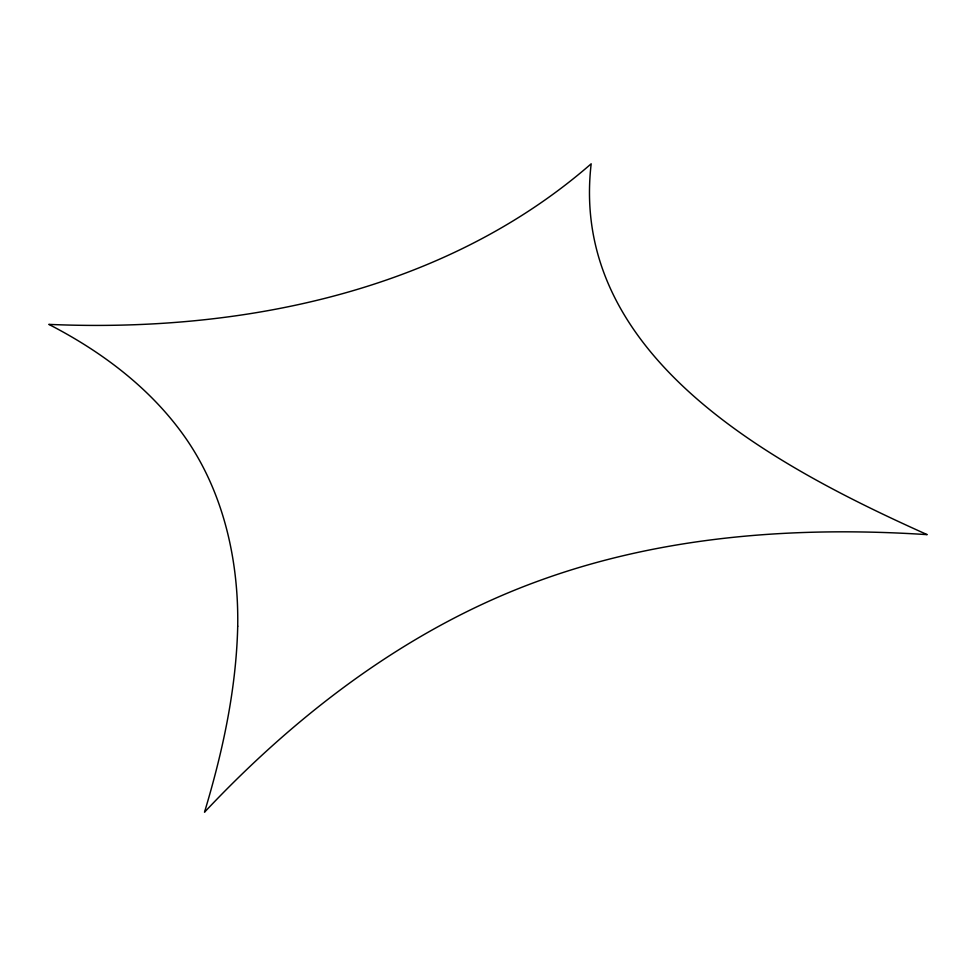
<?xml version="1.0" encoding="UTF-8"?>
<svg xmlns="http://www.w3.org/2000/svg" width="976" height="976" viewBox="0 0 976 976"><rect width="100%" height="100%" fill="white"/><g stroke="black" fill="none" stroke-linecap="round" stroke-linejoin="round"><path stroke-width="1.46" d="M237.717 626.202C236.253 689.507 222.699 751.764 204.509 812.191C297.826 712.992 409.347 627.946 538.24 581.074C662.228 535.714 796.294 526.113 927.2 534.641C778.506 467.894 568.459 358.399 591.175 163.809C443.787 292.275 239.535 332.706 48.8 324.374C102.602 352.031 152.5 389.656 186.953 439.993C223.98 494.417 238.73 561.041 237.717 626.202"/></g></svg>
